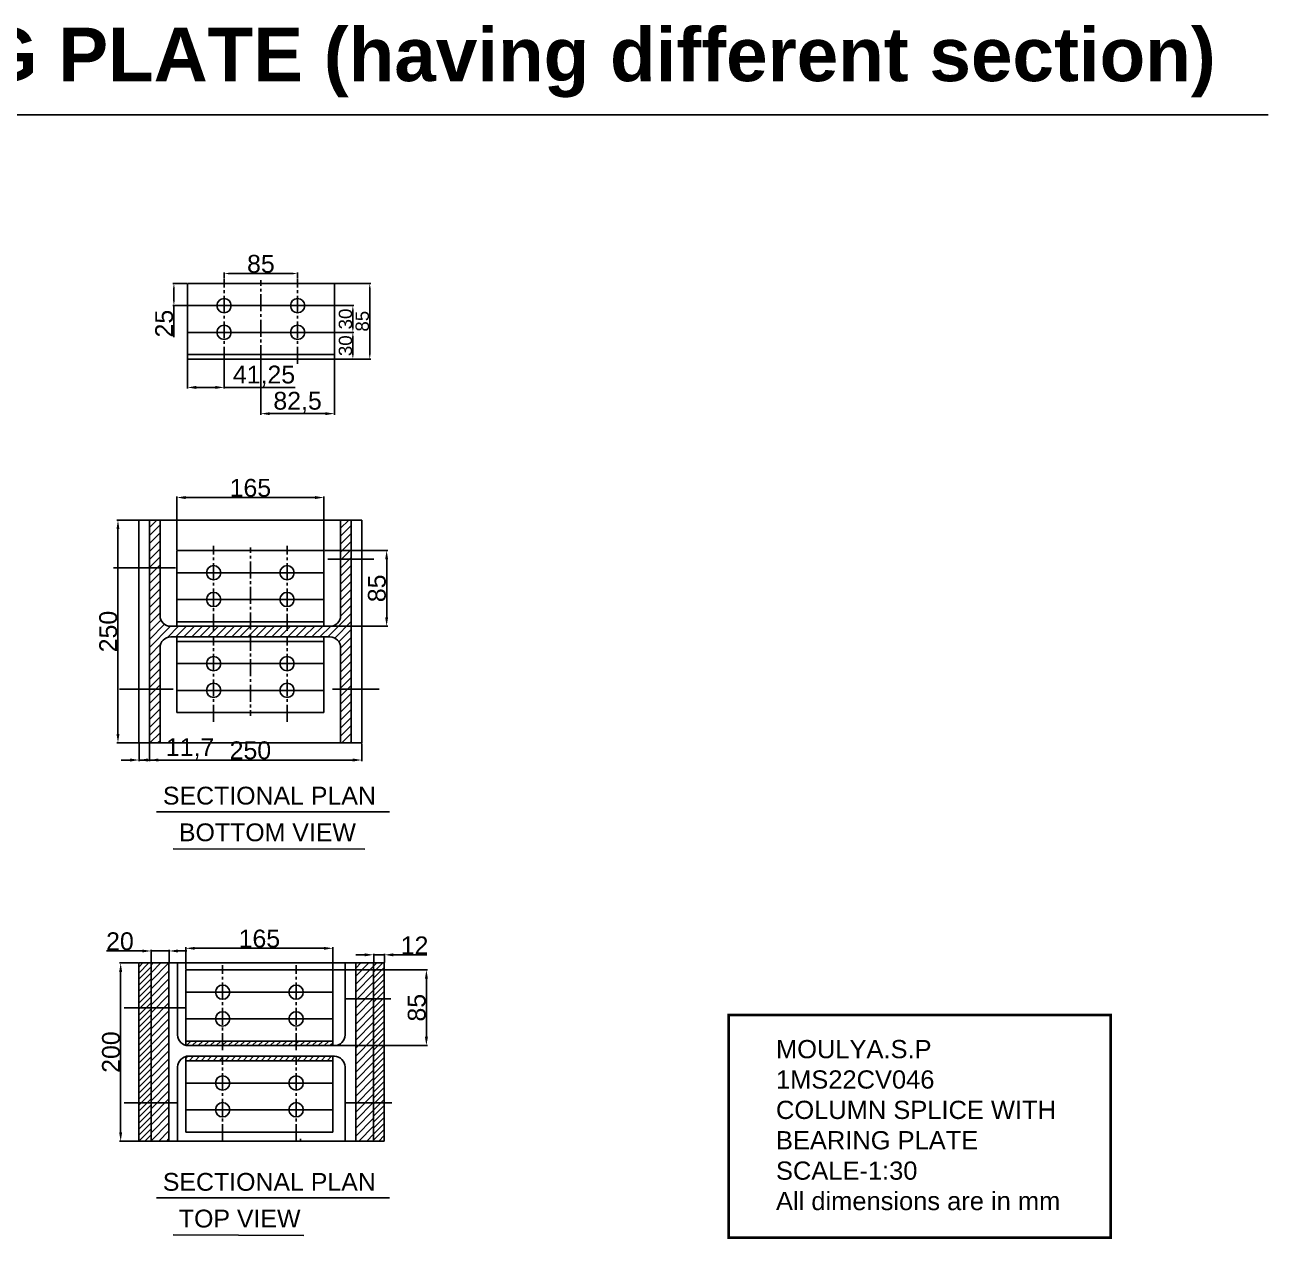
# Model space of a CAD drawing. Header units: millimetres. Extents: x 992 to 14246, y 907 to 4545.
# Drawn here: x 2388 to 3783, y 983 to 2346 of the extents above; entities that cross this region are included whole.
import ezdxf

# ---------------------------------------------------------------- set-up
doc = ezdxf.new("R2010")
doc.units = ezdxf.units.MM
doc.linetypes.add('CENTER2', pattern=[28.575, 19.05, -3.175, 3.175, -3.175])
doc.styles.get("Standard").update_dxf_attribs({"font": 'arial.ttf'})
doc.dimstyles.new('ISO-25', dxfattribs={"dimtxt": 20, "dimasz": 10, "dimexe": 1.25, "dimexo": 0.625, "dimtad": 1, "dimtxsty": 'Standard', "dimcen": 5, "dimadec": 0, "dimazin": 0, "dimtfac": 1, "dimtmove": 0, "dimatfit": 3, "dimfxl": 1, "dimarcsym": 0})
pattern_1 = [(45, (-0.32, -331.9126), (-3.367596, 3.367596), [])]

# ---------------------------------------------------------------- blocks, each defined once
blk = doc.blocks.new('*U1')
at = {"color": 0, "linetype": 'CENTER2', "transparency": 16777216}
blk.add_line((0, -46), (0, 46), dxfattribs=at)
blk = doc.blocks.new('*U2')
at = {"color": 0, "linetype": 'CENTER2', "transparency": 16777216}
blk.add_line((0, -47.75), (0, 47.75), dxfattribs=at)
blk = doc.blocks.new('*U3')
at = {"color": 0, "linetype": 'CENTER2', "transparency": 16777216}
blk.add_line((0, -47.75), (0, 47.75), dxfattribs=at)
blk = doc.blocks.new('*D4')
at = {"color": 0, "lineweight": -2, "transparency": 16777216}
for p, q in [((2735.8, 2000.7), (2757.2, 2000.7)), ((2755.9, 1975.7), (2755.9, 1995.7)), ((2735.8, 1970.7), (2757.2, 1970.7))]:
    blk.add_line(p, q, dxfattribs=at)
at = {"color": 0, "transparency": 16777216}
for points in [[(2755.1, 1995.7), (2756.8, 1995.7), (2755.9, 2000.7)], [(2755.1, 1975.7), (2756.8, 1975.7), (2755.9, 1970.7)]]:
    blk.add_solid(points, dxfattribs=at)
at = {"layer": 'Defpoints', "color": 0, "transparency": 16777216}
for p in [(2735.2, 2000.7), (2755.9, 2000.7), (2735.2, 1970.7)]:
    blk.add_point(p, dxfattribs=at)
at = {"color": 0, "transparency": 16777216, "insert": (2747.7, 1985.7), "char_height": 10, "attachment_point": 5, "rotation": 90}
blk.add_mtext('{\\H1.5x;30}', dxfattribs=at)
blk = doc.blocks.new('*D5')
at = {"color": 0, "lineweight": -2, "transparency": 16777216}
for p, q in [((2611.4, 2061.6), (2611.4, 2067.9)), ((2616.4, 2066.7), (2688.9, 2066.7)), ((2693.9, 2061.6), (2693.9, 2067.9))]:
    blk.add_line(p, q, dxfattribs=at)
at = {"color": 0, "transparency": 16777216}
for points in [[(2616.4, 2067.5), (2616.4, 2065.9), (2611.4, 2066.7)], [(2688.9, 2067.5), (2688.9, 2065.9), (2693.9, 2066.7)]]:
    blk.add_solid(points, dxfattribs=at)
at = {"layer": 'Defpoints', "color": 0, "transparency": 16777216}
for p in [(2693.9, 2066.7), (2611.4, 2060.9), (2693.9, 2060.9)]:
    blk.add_point(p, dxfattribs=at)
at = {"color": 0, "transparency": 16777216, "insert": (2652.7, 2077.5), "char_height": 10, "attachment_point": 5}
blk.add_mtext('{\\H2x;85}', dxfattribs=at)
blk = doc.blocks.new('*D6')
at = {"color": 0, "lineweight": -2, "transparency": 16777216}
for p, q in [((2569.5, 2055.7), (2553.8, 2055.7)), ((2555, 2050.7), (2555, 2035.7)), ((2569.5, 2030.7), (2553.8, 2030.7)), ((2555, 2030.7), (2555, 1995.3))]:
    blk.add_line(p, q, dxfattribs=at)
at = {"color": 0, "transparency": 16777216}
for points in [[(2554.2, 2050.7), (2555.9, 2050.7), (2555, 2055.7)], [(2554.2, 2035.7), (2555.9, 2035.7), (2555, 2030.7)]]:
    blk.add_solid(points, dxfattribs=at)
at = {"layer": 'Defpoints', "color": 0, "transparency": 16777216}
for p in [(2570.2, 2055.7), (2555, 2030.7), (2570.2, 2030.7)]:
    blk.add_point(p, dxfattribs=at)
at = {"color": 0, "transparency": 16777216, "insert": (2544.2, 2010.5), "char_height": 10, "attachment_point": 5, "rotation": 90}
blk.add_mtext('{\\H2x;25}', dxfattribs=at)
blk = doc.blocks.new('*D7')
at = {"color": 0, "lineweight": -2, "transparency": 16777216}
for p, q in [((2735.8, 2055.7), (2776.1, 2055.7)), ((2774.9, 2050.7), (2774.9, 1975.7)), ((2735.8, 1970.7), (2776.1, 1970.7))]:
    blk.add_line(p, q, dxfattribs=at)
at = {"color": 0, "transparency": 16777216}
for points in [[(2774.1, 2050.7), (2775.7, 2050.7), (2774.9, 2055.7)], [(2774.1, 1975.7), (2775.7, 1975.7), (2774.9, 1970.7)]]:
    blk.add_solid(points, dxfattribs=at)
at = {"layer": 'Defpoints', "color": 0, "transparency": 16777216}
for p in [(2735.2, 2055.7), (2735.2, 1970.7), (2774.9, 1970.7)]:
    blk.add_point(p, dxfattribs=at)
at = {"color": 0, "transparency": 16777216, "insert": (2766.6, 2013.2), "char_height": 10, "attachment_point": 5, "rotation": 90}
blk.add_mtext('{\\H1.5x;85}', dxfattribs=at)
blk = doc.blocks.new('*D8')
at = {"color": 0, "lineweight": -2, "transparency": 16777216}
for p, q in [((2735.8, 2030.7), (2757.2, 2030.7)), ((2755.9, 2025.7), (2755.9, 2005.7)), ((2735.8, 2000.7), (2757.2, 2000.7))]:
    blk.add_line(p, q, dxfattribs=at)
at = {"color": 0, "transparency": 16777216}
for points in [[(2755.1, 2025.7), (2756.8, 2025.7), (2755.9, 2030.7)], [(2755.1, 2005.7), (2756.8, 2005.7), (2755.9, 2000.7)]]:
    blk.add_solid(points, dxfattribs=at)
at = {"layer": 'Defpoints', "color": 0, "transparency": 16777216}
for p in [(2735.2, 2030.7), (2735.2, 2000.7), (2755.9, 2000.7)]:
    blk.add_point(p, dxfattribs=at)
at = {"color": 0, "transparency": 16777216, "insert": (2747.7, 2015.7), "char_height": 10, "attachment_point": 5, "rotation": 90}
blk.add_mtext('{\\H1.5x;30}', dxfattribs=at)
blk = doc.blocks.new('*U9')
at = {"color": 0, "linetype": 'CENTER2', "transparency": 16777216}
blk.add_line((0, -47.75), (0, 47.75), dxfattribs=at)
blk = doc.blocks.new('*U10')
at = {"color": 0, "linetype": 'CENTER2', "transparency": 16777216}
blk.add_line((0, -47.75), (0, 47.75), dxfattribs=at)
blk = doc.blocks.new('*U11')
at = {"color": 0, "linetype": 'CENTER2', "transparency": 16777216}
blk.add_line((0, -47.75), (0, 47.75), dxfattribs=at)
blk = doc.blocks.new('*U12')
at = {"color": 0, "linetype": 'CENTER2', "transparency": 16777216}
blk.add_line((0, -47.75), (0, 47.75), dxfattribs=at)
blk = doc.blocks.new('*D13')
at = {"color": 0, "lineweight": -2, "transparency": 16777216}
for p, q in [((2514.9, 1292.9), (2494.1, 1292.9)), ((2495.3, 1282.9), (2495.3, 1102.9)), ((2514.9, 1092.9), (2494.1, 1092.9))]:
    blk.add_line(p, q, dxfattribs=at)
at = {"color": 0, "transparency": 16777216}
for points in [[(2493.6, 1282.9), (2497, 1282.9), (2495.3, 1292.9)], [(2493.6, 1102.9), (2497, 1102.9), (2495.3, 1092.9)]]:
    blk.add_solid(points, dxfattribs=at)
at = {"layer": 'Defpoints', "color": 0, "transparency": 16777216}
for p in [(2515.6, 1292.9), (2495.3, 1092.9), (2515.6, 1092.9)]:
    blk.add_point(p, dxfattribs=at)
at = {"color": 0, "transparency": 16777216, "insert": (2484.5, 1192.9), "char_height": 20, "attachment_point": 5, "rotation": 90}
blk.add_mtext('200', dxfattribs=at)
blk = doc.blocks.new('*D14')
at = {"color": 0, "lineweight": -2, "transparency": 16777216}
for p, q in [((2769.3, 1302.1), (2759.3, 1302.1)), ((2779.3, 1293.6), (2779.3, 1303.3)), ((2779.3, 1302.1), (2791.3, 1302.1)), ((2791.3, 1293.6), (2791.3, 1303.3)), ((2801.3, 1302.1), (2839.1, 1302.1))]:
    blk.add_line(p, q, dxfattribs=at)
at = {"color": 0, "transparency": 16777216}
for points in [[(2769.3, 1303.7), (2769.3, 1300.4), (2779.3, 1302.1)], [(2801.3, 1303.7), (2801.3, 1300.4), (2791.3, 1302.1)]]:
    blk.add_solid(points, dxfattribs=at)
at = {"layer": 'Defpoints', "color": 0, "transparency": 16777216}
for p in [(2791.3, 1302.1), (2779.3, 1292.9), (2791.3, 1292.9)]:
    blk.add_point(p, dxfattribs=at)
at = {"color": 0, "transparency": 16777216, "insert": (2825.2, 1312.7), "char_height": 20, "attachment_point": 5}
blk.add_mtext('12', dxfattribs=at)
blk = doc.blocks.new('*D15')
at = {"color": 0, "lineweight": -2, "transparency": 16777216}
for p, q in [((2519.6, 1306.4), (2479.4, 1306.4)), ((2529.6, 1293.6), (2529.6, 1307.6)), ((2549.6, 1306.4), (2529.6, 1306.4)), ((2549.6, 1293.6), (2549.6, 1307.6)), ((2559.6, 1306.4), (2569.6, 1306.4))]:
    blk.add_line(p, q, dxfattribs=at)
at = {"color": 0, "transparency": 16777216}
for points in [[(2519.6, 1308), (2519.6, 1304.7), (2529.6, 1306.4)], [(2559.6, 1308), (2559.6, 1304.7), (2549.6, 1306.4)]]:
    blk.add_solid(points, dxfattribs=at)
at = {"layer": 'Defpoints', "color": 0, "transparency": 16777216}
for p in [(2529.6, 1306.4), (2529.6, 1292.9), (2549.6, 1292.9)]:
    blk.add_point(p, dxfattribs=at)
at = {"color": 0, "transparency": 16777216, "insert": (2494.5, 1317.2), "char_height": 20, "attachment_point": 5}
blk.add_mtext('20', dxfattribs=at)
blk = doc.blocks.new('*U16')
at = {"color": 0, "linetype": 'CENTER2', "transparency": 16777216}
blk.add_line((0, -46), (0, 46), dxfattribs=at)
blk = doc.blocks.new('*U17')
at = {"color": 0, "linetype": 'CENTER2', "transparency": 16777216}
blk.add_line((0, -47.75), (0, 47.75), dxfattribs=at)
blk = doc.blocks.new('*U18')
at = {"color": 0, "linetype": 'CENTER2', "transparency": 16777216}
blk.add_line((0, -47.75), (0, 47.75), dxfattribs=at)
blk = doc.blocks.new('*U19')
at = {"color": 0, "linetype": 'CENTER2', "transparency": 16777216}
blk.add_line((0, 46), (0, -46), dxfattribs=at)
blk = doc.blocks.new('*D20')
at = {"color": 0, "lineweight": -2, "transparency": 16777216}
for p, q in [((2558.4, 1756.5), (2558.4, 1816.5)), ((2568.4, 1815.3), (2713.4, 1815.3)), ((2723.4, 1756.5), (2723.4, 1816.5))]:
    blk.add_line(p, q, dxfattribs=at)
at = {"color": 0, "transparency": 16777216}
for points in [[(2568.4, 1817), (2568.4, 1813.6), (2558.4, 1815.3)], [(2713.4, 1817), (2713.4, 1813.6), (2723.4, 1815.3)]]:
    blk.add_solid(points, dxfattribs=at)
at = {"layer": 'Defpoints', "color": 0, "transparency": 16777216}
for p in [(2723.4, 1815.3), (2558.4, 1755.9), (2723.4, 1755.9)]:
    blk.add_point(p, dxfattribs=at)
at = {"color": 0, "transparency": 16777216, "insert": (2640.9, 1826.1), "char_height": 20, "attachment_point": 5}
blk.add_mtext('165', dxfattribs=at)
blk = doc.blocks.new('*D21')
at = {"color": 0, "lineweight": -2, "transparency": 16777216}
for p, q in [((2724, 1755.9), (2795.1, 1755.9)), ((2793.9, 1745.9), (2793.9, 1680.9)), ((2724, 1670.9), (2795.1, 1670.9))]:
    blk.add_line(p, q, dxfattribs=at)
at = {"color": 0, "transparency": 16777216}
for points in [[(2792.2, 1745.9), (2795.5, 1745.9), (2793.9, 1755.9)], [(2792.2, 1680.9), (2795.5, 1680.9), (2793.9, 1670.9)]]:
    blk.add_solid(points, dxfattribs=at)
at = {"layer": 'Defpoints', "color": 0, "transparency": 16777216}
for p in [(2723.4, 1755.9), (2723.4, 1670.9), (2793.9, 1670.9)]:
    blk.add_point(p, dxfattribs=at)
at = {"color": 0, "transparency": 16777216, "insert": (2783, 1713.4), "char_height": 20, "attachment_point": 5, "rotation": 90}
blk.add_mtext('85', dxfattribs=at)
blk = doc.blocks.new('*D22')
at = {"color": 0, "lineweight": -2, "transparency": 16777216}
for p, q in [((2515.2, 1789.9), (2491, 1789.9)), ((2492.3, 1779.9), (2492.3, 1549.9)), ((2515.2, 1539.9), (2491, 1539.9))]:
    blk.add_line(p, q, dxfattribs=at)
at = {"color": 0, "transparency": 16777216}
for points in [[(2490.6, 1779.9), (2493.9, 1779.9), (2492.3, 1789.9)], [(2490.6, 1549.9), (2493.9, 1549.9), (2492.3, 1539.9)]]:
    blk.add_solid(points, dxfattribs=at)
at = {"layer": 'Defpoints', "color": 0, "transparency": 16777216}
for p in [(2515.9, 1789.9), (2492.3, 1539.9), (2515.9, 1539.9)]:
    blk.add_point(p, dxfattribs=at)
at = {"color": 0, "transparency": 16777216, "insert": (2481.4, 1664.9), "char_height": 20, "attachment_point": 5, "rotation": 90}
blk.add_mtext('250', dxfattribs=at)
blk = doc.blocks.new('*D23')
at = {"color": 0, "lineweight": -2, "transparency": 16777216}
for p, q in [((2515.9, 1539.3), (2515.9, 1519.5)), ((2527.6, 1539.3), (2527.6, 1519.5)), ((2505.9, 1520.7), (2495.9, 1520.7)), ((2515.9, 1520.7), (2527.6, 1520.7)), ((2537.6, 1520.7), (2598.9, 1520.7))]:
    blk.add_line(p, q, dxfattribs=at)
at = {"color": 0, "transparency": 16777216}
for points in [[(2505.9, 1522.4), (2505.9, 1519), (2515.9, 1520.7)], [(2537.6, 1522.4), (2537.6, 1519), (2527.6, 1520.7)]]:
    blk.add_solid(points, dxfattribs=at)
at = {"layer": 'Defpoints', "color": 0, "transparency": 16777216}
for p in [(2515.9, 1539.9), (2527.6, 1539.9), (2527.6, 1520.7)]:
    blk.add_point(p, dxfattribs=at)
at = {"color": 0, "transparency": 16777216, "insert": (2573.2, 1533.3), "char_height": 20, "attachment_point": 5}
blk.add_mtext('11,7', dxfattribs=at)
blk = doc.blocks.new('*D24')
at = {"color": 0, "lineweight": -2, "transparency": 16777216}
for p, q in [((2515.9, 1539.3), (2515.9, 1519.5)), ((2765.9, 1539.3), (2765.9, 1519.5)), ((2525.9, 1520.7), (2755.9, 1520.7))]:
    blk.add_line(p, q, dxfattribs=at)
at = {"color": 0, "transparency": 16777216}
for points in [[(2525.9, 1522.4), (2525.9, 1519), (2515.9, 1520.7)], [(2755.9, 1522.4), (2755.9, 1519), (2765.9, 1520.7)]]:
    blk.add_solid(points, dxfattribs=at)
at = {"layer": 'Defpoints', "color": 0, "transparency": 16777216}
for p in [(2515.9, 1539.9), (2765.9, 1539.9), (2765.9, 1520.7)]:
    blk.add_point(p, dxfattribs=at)
at = {"color": 0, "transparency": 16777216, "insert": (2640.9, 1531.5), "char_height": 20, "attachment_point": 5}
blk.add_mtext('250', dxfattribs=at)
blk = doc.blocks.new('*D25')
at = {"color": 0, "lineweight": -2, "transparency": 16777216}
for p, q in [((2734.1, 1285.2), (2839.8, 1285.2)), ((2838.5, 1275.2), (2838.5, 1210.2)), ((2734.1, 1200.2), (2839.8, 1200.2))]:
    blk.add_line(p, q, dxfattribs=at)
at = {"color": 0, "transparency": 16777216}
for points in [[(2836.8, 1275.2), (2840.2, 1275.2), (2838.5, 1285.2)], [(2836.8, 1210.2), (2840.2, 1210.2), (2838.5, 1200.2)]]:
    blk.add_solid(points, dxfattribs=at)
at = {"layer": 'Defpoints', "color": 0, "transparency": 16777216}
for p in [(2733.5, 1285.2), (2733.5, 1200.2), (2838.5, 1200.2)]:
    blk.add_point(p, dxfattribs=at)
at = {"color": 0, "transparency": 16777216, "insert": (2827.7, 1242.7), "char_height": 20, "attachment_point": 5, "rotation": 90}
blk.add_mtext('85', dxfattribs=at)
blk = doc.blocks.new('*D26')
at = {"color": 0, "lineweight": -2, "transparency": 16777216}
for p, q in [((2568.5, 1285.8), (2568.5, 1310.6)), ((2578.5, 1309.4), (2723.5, 1309.4)), ((2733.5, 1285.8), (2733.5, 1310.6))]:
    blk.add_line(p, q, dxfattribs=at)
at = {"color": 0, "transparency": 16777216}
for points in [[(2578.5, 1311), (2578.5, 1307.7), (2568.5, 1309.4)], [(2723.5, 1311), (2723.5, 1307.7), (2733.5, 1309.4)]]:
    blk.add_solid(points, dxfattribs=at)
at = {"layer": 'Defpoints', "color": 0, "transparency": 16777216}
for p in [(2733.5, 1309.4), (2568.5, 1285.2), (2733.5, 1285.2)]:
    blk.add_point(p, dxfattribs=at)
at = {"color": 0, "transparency": 16777216, "insert": (2651, 1320.2), "char_height": 20, "attachment_point": 5}
blk.add_mtext('165', dxfattribs=at)
blk = doc.blocks.new('*U27')
at = {"color": 0, "linetype": 'CENTER2', "transparency": 16777216}
blk.add_line((0, -47.75), (0, 47.75), dxfattribs=at)
blk = doc.blocks.new('*U28')
at = {"color": 0, "linetype": 'CENTER2', "transparency": 16777216}
blk.add_line((0, -47.75), (0, 47.75), dxfattribs=at)
blk = doc.blocks.new('*D40')
at = {"color": 0, "lineweight": -2, "transparency": 16777216}
for p, q in [((2570.2, 1975.1), (2570.2, 1937.7)), ((2611.4, 1977.1), (2611.4, 1937.7)), ((2580.2, 1938.9), (2601.4, 1938.9)), ((2611.4, 1938.9), (2691.1, 1938.9))]:
    blk.add_line(p, q, dxfattribs=at)
at = {"color": 0, "transparency": 16777216}
for points in [[(2580.2, 1940.6), (2580.2, 1937.2), (2570.2, 1938.9)], [(2601.4, 1940.6), (2601.4, 1937.2), (2611.4, 1938.9)]]:
    blk.add_solid(points, dxfattribs=at)
at = {"layer": 'Defpoints', "color": 0, "transparency": 16777216}
for p in [(2570.2, 1975.7), (2611.4, 1977.7), (2611.4, 1938.9)]:
    blk.add_point(p, dxfattribs=at)
at = {"color": 0, "transparency": 16777216, "insert": (2656.2, 1951.5), "char_height": 20, "attachment_point": 5}
blk.add_mtext('41,25', dxfattribs=at)
blk = doc.blocks.new('*D61')
at = {"color": 0, "lineweight": -2, "transparency": 16777216}
for p, q in [((2652.7, 1975.1), (2652.7, 1908.2)), ((2735.2, 1975.1), (2735.2, 1908.2)), ((2662.7, 1909.5), (2725.2, 1909.5))]:
    blk.add_line(p, q, dxfattribs=at)
at = {"color": 0, "transparency": 16777216}
for points in [[(2662.7, 1911.1), (2662.7, 1907.8), (2652.7, 1909.5)], [(2725.2, 1911.1), (2725.2, 1907.8), (2735.2, 1909.5)]]:
    blk.add_solid(points, dxfattribs=at)
at = {"layer": 'Defpoints', "color": 0, "transparency": 16777216}
for p in [(2652.7, 1975.7), (2735.2, 1975.7), (2735.2, 1909.5)]:
    blk.add_point(p, dxfattribs=at)
at = {"color": 0, "transparency": 16777216, "insert": (2693.9, 1922.1), "char_height": 20, "attachment_point": 5}
blk.add_mtext('82,5', dxfattribs=at)

msp = doc.modelspace()

# ---------------------------------------------------------------- hatches: boundary and pattern name
h = msp.add_hatch()
h.set_pattern_fill('ANSI31', color=256, scale=2)
h.set_pattern_definition([(45, (9e-13, -216), (-4.490128, 4.490128), [])])
h.paths.add_polyline_path([(2527.57037, 1539.8835), (2539.57037, 1539.8835), (2539.57037, 1646.8835, -0.4142135624), (2551.57037, 1658.8835), (2730.17037, 1658.8835, -0.4142135624), (2742.17037, 1646.8835), (2742.17037, 1539.8835), (2754.17037, 1539.8835), (2754.17037, 1789.8835), (2742.17037, 1789.8835), (2742.17037, 1682.8835, -0.4142135624), (2730.17037, 1670.8835), (2551.57037, 1670.8835, -0.4142135624), (2539.57037, 1682.8835), (2539.57037, 1789.8835), (2527.57037, 1789.8835)])
h = msp.add_hatch()
h.set_pattern_fill('ANSI31', color=256, scale=1.5)
h.set_pattern_definition(pattern_1)
h.paths.add_polyline_path([(2529.55047, 1292.94493), (2515.55047, 1292.94493), (2515.55047, 1092.94037), (2529.59857, 1092.94037)])
h.paths.add_polyline_path([(2791.25047, 1292.94493), (2779.25047, 1292.94493), (2779.25047, 1092.94037), (2791.25047, 1092.94037)])
h = msp.add_hatch()
h.set_pattern_fill('ANSI31', color=256, scale=2)
h.set_pattern_definition([(45, (-0.32, -331.9126), (-4.490128, 4.490128), [])])
h.paths.add_polyline_path([(2549.55047, 1292.94493), (2547.25047, 1292.94493), (2529.55047, 1292.94493), (2529.55047, 1095.39037), (2529.55047, 1092.94037), (2549.55047, 1092.94037), (2549.55047, 1095.39037)])
h.paths.add_polyline_path([(2759.25047, 1095.39037), (2759.25047, 1092.94037), (2779.25047, 1092.94037), (2779.25047, 1095.39037), (2779.25047, 1292.94493), (2759.25047, 1292.94493)])
h = msp.add_hatch()
h.set_pattern_fill('ANSI31', color=256, scale=1.5)
h.set_pattern_definition(pattern_1)
h.paths.add_polyline_path([(2568.48463, 1205.16765), (2568.48463, 1200.49074, 0.0582098837), (2571.25047, 1200.16765), (2609.73463, 1200.16765), (2609.73463, 1205.16765)])
h.paths.add_polyline_path([(2609.73463, 1205.16765), (2609.73463, 1200.16765), (2692.23463, 1200.16765), (2692.23463, 1205.16765)])
h.paths.add_polyline_path([(2609.73463, 1188.16765), (2609.73463, 1183.16765), (2692.23463, 1183.16765), (2692.23463, 1188.16765)])
h.paths.add_polyline_path([(2571.25047, 1188.16765, 0.0582098837), (2568.48463, 1187.84456), (2568.48463, 1183.16765), (2609.73463, 1183.16765), (2609.73463, 1188.16765)])
h.paths.add_polyline_path([(2692.23463, 1205.16765), (2692.23463, 1200.16765), (2733.48463, 1200.16765), (2733.48463, 1205.16765)])
h.paths.add_polyline_path([(2692.23463, 1188.16765), (2692.23463, 1183.16765), (2733.48463, 1183.16765), (2733.48463, 1188.16765)])

# ---------------------------------------------------------------- linework, layer by layer
for p, q in [((992.20705, 2244.81026), (2751.08108, 2244.81026)), ((2751.08108, 2244.81026), (3783.32726, 2244.81026)), ((2570.15243, 2055.69121), (2735.15243, 2055.69121)), ((2570.15243, 1970.69121), (2570.15243, 2055.69121)), ((2735.15243, 2055.69121), (2735.15243, 1970.69121)), ((2570.15243, 2030.69121), (2735.15243, 2030.69121)), ((2735.15243, 2000.69121), (2570.15243, 2000.69121)), ((2735.15243, 1975.69121), (2570.15243, 1975.69121)), ((2735.15243, 1970.69121), (2570.15243, 1970.69121)), ((2515.87037, 1789.8835), (2765.87037, 1789.8835)), ((2515.87037, 1539.8835), (2515.87037, 1789.8835)), ((2527.57037, 1539.8835), (2527.57037, 1789.8835)), ((2539.57037, 1682.8835), (2539.57037, 1789.8835)), ((2742.17037, 1789.8835), (2742.17037, 1682.8835)), ((2754.17037, 1789.8835), (2754.17037, 1539.8835)), ((2765.87037, 1789.8835), (2765.87037, 1539.8835)), ((2558.37037, 1755.8835), (2723.37037, 1755.8835)), ((2558.37037, 1670.8835), (2558.37037, 1755.8835)), ((2723.37037, 1755.8835), (2723.37037, 1670.8835)), ((2558.37037, 1730.8835), (2723.37037, 1730.8835)), ((2723.37037, 1700.8835), (2558.37037, 1700.8835)), ((2723.37037, 1675.8835), (2558.37037, 1675.8835)), ((2551.57037, 1670.8835), (2730.17037, 1670.8835)), ((2539.57037, 1539.8835), (2539.57037, 1646.8835)), ((2730.17037, 1658.8835), (2551.57037, 1658.8835)), ((2723.37037, 1658.8835), (2558.37037, 1658.8835)), ((2723.37037, 1658.8835), (2558.37037, 1658.8835)), ((2558.37037, 1658.8835), (2558.37037, 1573.8835)), ((2723.37037, 1653.8835), (2558.37037, 1653.8835)), ((2723.37037, 1573.8835), (2723.37037, 1658.8835)), ((2742.17037, 1646.8835), (2742.17037, 1539.8835)), ((2723.37037, 1628.8835), (2558.37037, 1628.8835)), ((2558.37037, 1598.8835), (2723.37037, 1598.8835)), ((2558.37037, 1573.8835), (2723.37037, 1573.8835)), ((2765.87037, 1539.8835), (2515.87037, 1539.8835)), ((2535.69219, 1462.68077), (2797.01067, 1462.68077)), ((2554.13068, 1421.17793), (2769.38838, 1420.66686)), ((2547.25047, 1292.94493), (2559.25047, 1292.94493)), ((2559.25047, 1292.94493), (2559.25047, 1212.16765)), ((2568.48463, 1285.16765), (2733.48463, 1285.16765)), ((2568.48463, 1200.16765), (2568.48463, 1285.16765)), ((2683.85047, 1292.94493), (2671.85047, 1292.94493)), ((2715.55047, 1292.94493), (2747.25047, 1292.94493)), ((2733.48463, 1285.16765), (2733.48463, 1200.16765)), ((2747.25047, 1292.94493), (2779.25047, 1292.94493)), ((2747.25047, 1292.94493), (2759.25047, 1292.94493)), ((2759.25047, 1292.94493), (2759.25047, 1095.39037)), ((2779.25047, 1292.94493), (2791.25047, 1292.94493)), ((2791.25047, 1292.94493), (2791.25047, 1095.39037)), ((2568.48463, 1260.16765), (2733.48463, 1260.16765)), ((2733.48463, 1230.16765), (2568.48463, 1230.16765)), ((2733.48463, 1205.16765), (2568.48463, 1205.16765)), ((2733.48463, 1200.16765), (2568.48463, 1200.16765)), ((2733.48463, 1188.16765), (2568.48463, 1188.16765)), ((2568.48463, 1188.16765), (2568.48463, 1103.16765)), ((2571.25047, 1200.16765), (2659.85047, 1200.16765)), ((2571.25047, 1188.16765), (2659.85047, 1188.16765)), ((2733.48463, 1103.16765), (2733.48463, 1188.16765)), ((2559.25047, 1176.16765), (2559.25047, 1095.39037)), ((2733.48463, 1183.16765), (2568.48463, 1183.16765)), ((2733.48463, 1158.16765), (2568.48463, 1158.16765)), ((2568.48463, 1128.16765), (2733.48463, 1128.16765)), ((2568.48463, 1103.16765), (2733.48463, 1103.16765)), ((2515.55047, 1095.39037), (2515.55047, 1092.94037)), ((2529.55047, 1095.39037), (2529.55047, 1095.39037)), ((2529.55047, 1095.39037), (2529.55047, 1092.94037)), ((2549.55047, 1095.39037), (2549.55047, 1092.94037)), ((2559.25047, 1095.39037), (2559.25047, 1092.94037)), ((2697.31066, 1095.39037), (2697.31066, 1092.94037)), ((2747.25047, 1095.39037), (2747.25047, 1092.94037)), ((2759.25047, 1095.39037), (2759.25047, 1092.94037)), ((2779.25047, 1095.39037), (2779.25047, 1092.94037)), ((2791.25047, 1095.39037), (2791.25047, 1092.94037)), ((2535.60932, 1029.18892), (2796.92779, 1029.18892)), ((2554.04781, 987.68608), (2701.00009, 987.17502))]:
    msp.add_line(p, q)
at = {"lineweight": 25}
for p, q in [((2727.93594, 1746.27214), (2779.3692, 1746.27214)), ((2556.78463, 1736.3835), (2487.36049, 1736.3835)), ((2554.26186, 1600.33024), (2494.07188, 1600.33024)), ((2733.03927, 1600.33024), (2785.38226, 1600.33024)), ((2568.48463, 1242.66765), (2499.06049, 1242.66765)), ((2747.25047, 1252.55629), (2798.68373, 1252.55629)), ((2559.25047, 1135.77901), (2499.06049, 1135.77901)), ((2747.25047, 1135.77901), (2799.59345, 1135.77901))]:
    msp.add_line(p, q, dxfattribs=at)
for points in [[(2515.55047, 1095.39037), (2515.55047, 1292.94493), (2715.55047, 1292.94493)], [(2529.55047, 1095.39037), (2529.55047, 1292.94493)], [(2549.55047, 1095.39037), (2549.55047, 1292.94493)], [(2779.25047, 1292.94493), (2779.25047, 1095.39037)], [(2791.25047, 1092.94037), (2779.25047, 1092.94037), (2715.55047, 1092.94037), (2513.10047, 1092.94037)]]:
    msp.add_lwpolyline(points)
for points in [[(2747.25047, 1292.94493), (2747.25047, 1212.16765, -0.4142135624), (2735.25047, 1200.16765), (2659.85047, 1200.16765)], [(2659.85047, 1188.16765), (2735.25047, 1188.16765, -0.4142135624), (2747.25047, 1176.16765), (2747.25047, 1095.39037)]]:
    msp.add_lwpolyline(points, format="xyb")
at = {"const_width": 3}
msp.add_lwpolyline([(3177.79274, 1234.39681), (3606.43465, 1234.39681), (3606.43465, 984.47101), (3177.79274, 984.47101)], close=True, dxfattribs=at)
msp.add_lwpolyline([(3177.79274, 1234.39681), (3606.43465, 1234.39681), (3606.43465, 984.47101), (3177.79274, 984.47101)], close=True)
for centre in [(2611.40243, 2030.69121), (2693.90243, 2030.69121), (2611.40243, 2000.69121), (2693.90243, 2000.69121), (2599.62037, 1730.8835), (2682.12037, 1730.8835), (2599.62037, 1700.8835), (2682.12037, 1700.8835), (2599.62037, 1628.8835), (2682.12037, 1628.8835), (2599.62037, 1598.8835), (2682.12037, 1598.8835), (2609.73463, 1260.16765), (2692.23463, 1260.16765), (2609.73463, 1230.16765), (2692.23463, 1230.16765), (2609.73463, 1158.16765), (2692.23463, 1158.16765), (2609.73463, 1128.16765), (2692.23463, 1128.16765)]:
    msp.add_circle(centre, 8)
for centre, start, end in [((2551.57037, 1682.8835), 180, 270), ((2730.17037, 1682.8835), 270, 0), ((2551.57037, 1646.8835), 90, 180), ((2730.17037, 1646.8835), 0, 90), ((2571.25047, 1212.16765), 180, 270), ((2571.25047, 1176.16765), 90, 180)]:
    msp.add_arc(centre, 12, start, end)

# ---------------------------------------------------------------- block references
at = {"linetype": 'CENTER2'}
for name, p in [('*U2', (2611.40243, 2013.19121)), ('*U1', (2652.65243, 2013.19121)), ('*U3', (2693.90243, 2013.19121)), ('*U17', (2599.62037, 1713.3835)), ('*U16', (2640.87037, 1713.3835)), ('*U18', (2682.12037, 1713.3835)), ('*U19', (2640.87037, 1616.3835)), ('*U27', (2599.62037, 1611.3835)), ('*U28', (2682.12037, 1611.3835)), ('*U9', (2609.73463, 1242.66765)), ('*U10', (2692.23463, 1242.66765)), ('*U11', (2609.73463, 1140.66765)), ('*U12', (2692.23463, 1140.66765))]:
    msp.add_blockref(name, p, dxfattribs=at)

# ---------------------------------------------------------------- texts
at = {"attachment_point": 1}
for s, width, gutter_width, insert, char_height in [('{\\fArial|b1|i0|c0|p34;COLUMN SPLICE WITH BEARING PLATE (having different section)}', 2789.3986879, 12.5, (1061.124, 2342.63073), 60), ('SECTIONAL PLAN', 585.9727551, 12.5, (2542.70096, 1490.74127), 20), ('BOTTOM VIEW', 213.5706951, 12.5, (2560.70002, 1449.55721), 20), ('MOULYA.S.P\\P1MS22CV046\\PCOLUMN SPLICE WITH \\PBEARING PLATE\\PSCALE-1:30\\PAll dimensions are in mm^I', 968.56192, 3.19591, (3230.8877, 1206.47597), 20.4538475), ('SECTIONAL PLAN', 585.9727551, 12.5, (2542.61809, 1057.24943), 20), ('TOP VIEW', 180.2038933, 12.5, (2560.61714, 1016.06536), 20)]:
    msp.add_mtext_dynamic_manual_height_columns(s, width=width, gutter_width=gutter_width, heights=[0], dxfattribs=dict(at, insert=insert, char_height=char_height))

# ---------------------------------------------------------------- dimensions: what is measured, and where the dimension line sits
dim = msp.add_linear_dim(base=(2693.90243, 2066.69072), p1=(2611.40243, 2060.94121), p2=(2693.90243, 2060.94121), text='{\\H2x;85}', dimstyle='ISO-25', override={"dimtxt": 10, "dimasz": 5})
dim.commit()
dim.dimension.update_dxf_attribs({"geometry": '*D5', "text_midpoint": (2652.65243, 2077.52718)})
for base, p1, p2, text, picture, middle in [((2555.02472, 2030.69121), (2570.15243, 2055.69121), (2570.15243, 2030.69121), '{\\H2x;<>}', '*D6', (2544.18826, 2010.49595)), ((2774.88949, 1970.69121), (2735.15243, 2055.69121), (2735.15243, 1970.69121), '{\\H1.5x;<>}', '*D7', (2766.60589, 2013.19121)), ((2755.94534, 2000.69121), (2735.15243, 2030.69121), (2735.15243, 2000.69121), '{\\H1.5x;<>}', '*D8', (2747.65663, 2015.69121)), ((2755.94534, 2000.69121), (2735.15243, 1970.69121), (2735.15243, 2000.69121), '{\\H1.5x;<>}', '*D4', (2747.65663, 1985.69121))]:
    dim = msp.add_linear_dim(base=base, p1=p1, p2=p2, angle=90, text=text, dimstyle='ISO-25', override={"dimtxt": 10, "dimasz": 5})
    dim.commit()
    dim.dimension.update_dxf_attribs({"geometry": picture, "text_midpoint": middle})
for base, p1, p2, picture, middle in [((2611.40243, 1938.90029), (2570.15243, 1975.69121), (2611.40243, 1977.72684), '*D40', (2656.24981, 1951.54439)), ((2735.15243, 1909.46452), (2652.65243, 1975.69121), (2735.15243, 1975.69121), '*D61', (2693.90243, 1922.10862)), ((2723.37037, 1815.28485), (2558.37037, 1755.8835), (2723.37037, 1755.8835), '*D20', (2640.87037, 1826.12131)), ((2527.57037, 1520.70172), (2515.87037, 1539.8835), (2527.57037, 1539.8835), '*D23', (2573.22948, 1533.34582)), ((2765.87037, 1520.70172), (2515.87037, 1539.8835), (2765.87037, 1539.8835), '*D24', (2640.87037, 1531.53818)), ((2529.55047, 1306.37074), (2549.55047, 1292.94493), (2529.55047, 1292.94493), '*D15', (2494.46435, 1317.2072)), ((2733.48463, 1309.37844), (2568.48463, 1285.16765), (2733.48463, 1285.16765), '*D26', (2650.98463, 1320.2149)), ((2791.25047, 1302.07962), (2779.25047, 1292.94493), (2791.25047, 1292.94493), '*D14', (2825.1565, 1312.74555))]:
    dim = msp.add_linear_dim(base=base, p1=p1, p2=p2, dimstyle='ISO-25')
    dim.commit()
    dim.dimension.update_dxf_attribs({"geometry": picture, "text_midpoint": middle})
for base, p1, p2, picture, middle in [((2492.25752, 1539.8835), (2515.87037, 1789.8835), (2515.87037, 1539.8835), '*D22', (2481.42106, 1664.8835)), ((2793.85939, 1670.8835), (2723.37037, 1755.8835), (2723.37037, 1670.8835), '*D21', (2783.02293, 1713.3835)), ((2495.31049, 1092.94037), (2515.55047, 1292.94493), (2515.55047, 1092.94037), '*D13', (2484.47403, 1192.94265)), ((2838.50497, 1200.16765), (2733.48463, 1285.16765), (2733.48463, 1200.16765), '*D25', (2827.66851, 1242.66765))]:
    dim = msp.add_linear_dim(base=base, p1=p1, p2=p2, angle=90, dimstyle='ISO-25')
    dim.commit()
    dim.dimension.update_dxf_attribs({"geometry": picture, "text_midpoint": middle})

doc.saveas('drawing.dxf')
